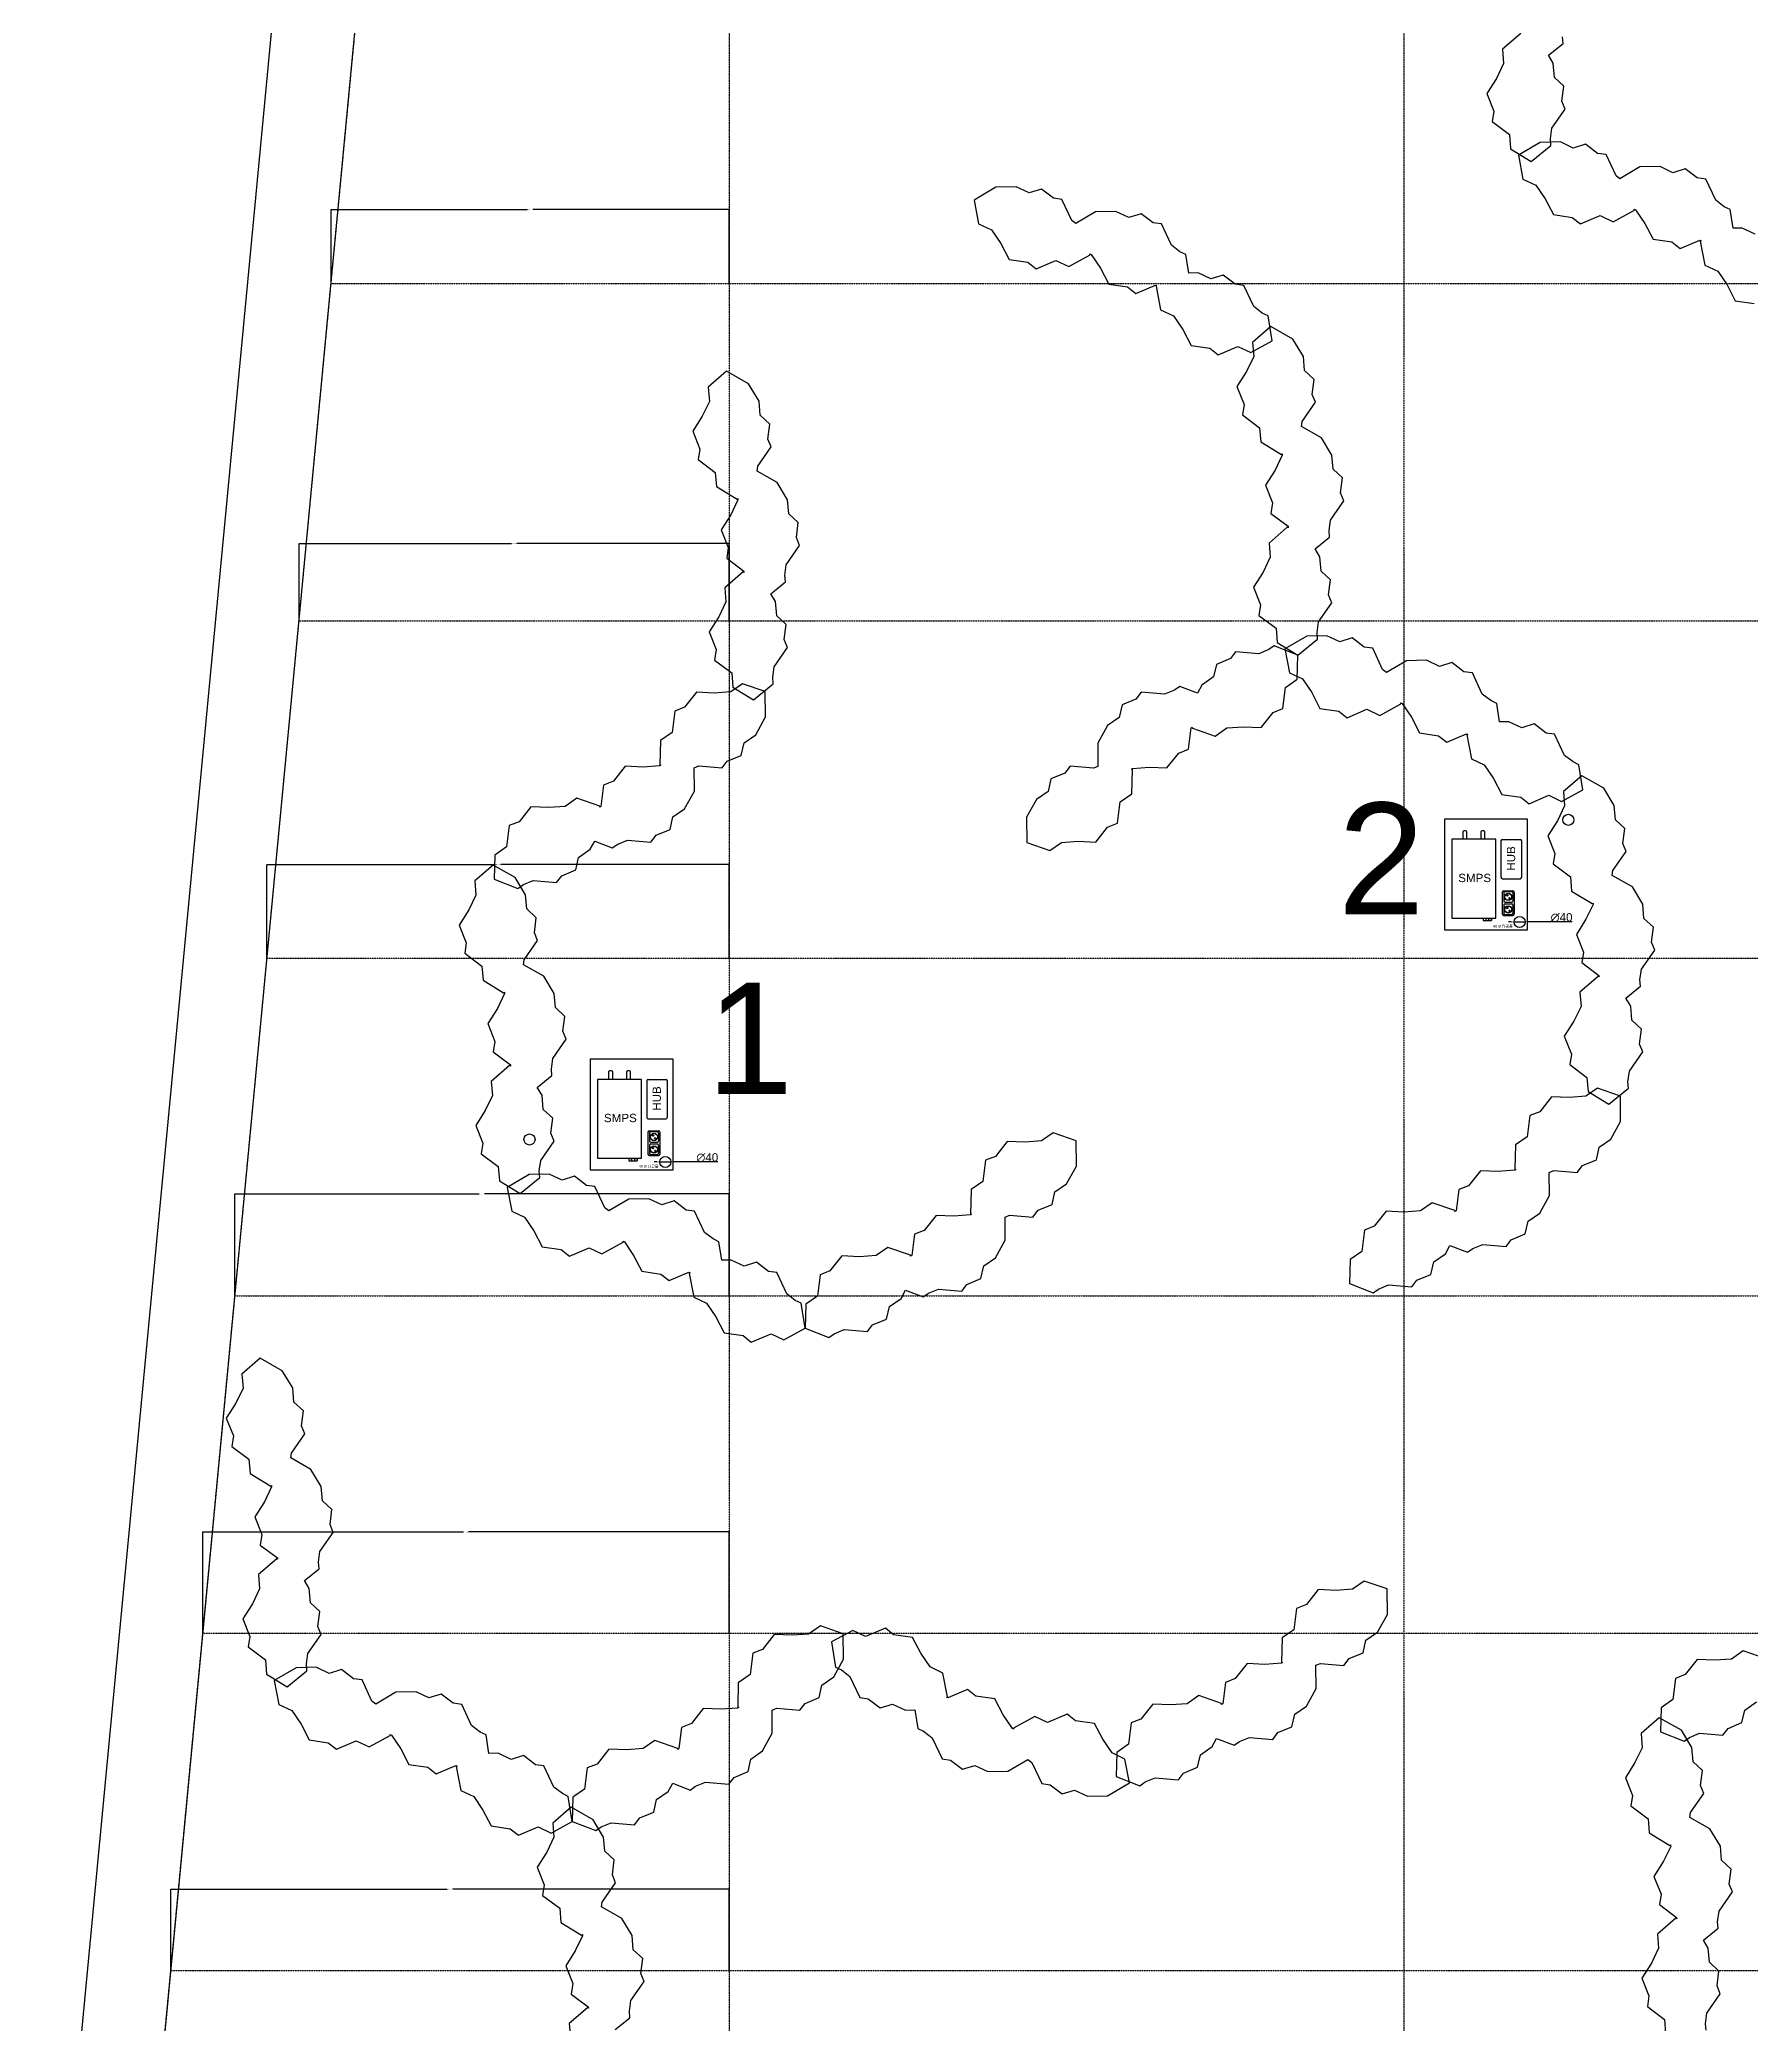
# Model space of a CAD drawing. Header units: millimetres. Extents: x -9372 to 300256, y -58520 to 166772.
# Drawn here: x 186 to 6375, y -38935 to -31759 of the extents above; entities that cross this region are included whole.
import ezdxf

# ---------------------------------------------------------------- set-up
doc = ezdxf.new("R2010")
doc.units = ezdxf.units.MM
doc.linetypes.add('HIDDEN2', pattern=[0.1875, 0.125, -0.0625])
for name, color, linetype in [('2-몰탈', 9, 'Continuous'), ('Power_06', 6, 'Continuous'), ('Power_07', 7, 'Continuous'), ('Power_08', 8, 'Continuous'), ('Power_12', 12, 'Continuous'), ('Power_24', 24, 'Continuous'), ('SMPS 박스', 7, 'Continuous'), ('원본-1층 평면도$0$200-EquipID-2d', 7, 'Continuous'), ('타공홀', 1, 'Continuous')]:
    doc.layers.add(name, color=color, linetype=linetype)
doc.styles.get("Standard").update_dxf_attribs({"font": 'ARIAL.TTF'})
doc.dimstyles.new('ARTware', dxfattribs={"dimtxt": 30, "dimasz": 10, "dimexe": 1.25, "dimexo": 10, "dimtad": 1, "dimtxsty": 'Standard', "dimcen": 2.5, "dimclrt": 1, "dimadec": 0, "dimazin": 0, "dimtfac": 1, "dimtmove": 0, "dimatfit": 3, "dimfxl": 1, "dimarcsym": 0})
doc.dimstyles.get("Standard").update_dxf_attribs({"dimtxt": 0.18, "dimasz": 0.18, "dimexe": 0.18, "dimexo": 0.0625, "dimgap": 0.09, "dimtad": 0, "dimtih": 1, "dimtoh": 1, "dimdec": 4, "dimzin": 0, "dimdsep": 46, "dimtxsty": 'Standard', "dimcen": 0.09, "dimadec": 0, "dimazin": 0, "dimtfac": 1, "dimtdec": 4, "dimtofl": 0, "dimtmove": 0, "dimatfit": 3, "dimfxl": 1, "dimtolj": 1, "dimtzin": 0, "dimarcsym": 0})

# ---------------------------------------------------------------- blocks, each defined once
blk = doc.blocks.new('*D6')
at = {"layer": 'Defpoints', "color": 0}
for p in [(-626.1, 14915.9), (-586.1, 14915.9)]:
    blk.add_point(p, dxfattribs=at)
at = {"layer": 'SMPS 박스', "color": 0, "lineweight": -2}
for p, q in [((-636.1, 14915.9), (-646.1, 14915.9)), ((-626.1, 14915.9), (-586.1, 14915.9)), ((-415.6, 14915.8), (-576.1, 14915.9))]:
    blk.add_line(p, q, dxfattribs=at)
at = {"layer": 'SMPS 박스', "color": 0}
for points in [[(-636.1, 14917.5), (-636.1, 14914.2), (-626.1, 14915.9)], [(-576.1, 14917.5), (-576.1, 14914.2), (-586.1, 14915.9)]]:
    blk.add_solid(points, dxfattribs=at)
at = {"layer": 'SMPS 박스', "color": 1, "insert": (-454.3, 14931.7), "char_height": 30, "attachment_point": 5, "rotation": 359.97452}
blk.add_mtext('∅40', dxfattribs=at)
blk = doc.blocks.new('바닥')
at = {"layer": '2-몰탈', "color": 1, "linetype": 'HIDDEN2', "ltscale": 3}
blk.add_line((220905.9, -24561.6), (222120.7, -11768.8), dxfattribs=at)
blk = doc.blocks.new('*D63')
at = {"layer": 'Defpoints', "color": 0, "ltscale": 0.5}
for p in [(89775.3, 22055.9), (89775.3, 21788.7), (91214.2, 21788.7)]:
    blk.add_point(p, dxfattribs=at)
at = {"layer": '원본-1층 평면도$0$200-EquipID-2d', "color": 0, "lineweight": -2, "ltscale": 0.5}
for p, q in [((89775.3, 21788.7), (89775.3, 22056.1)), ((89775.5, 22055.9), (90485.1, 22055.9)), ((91214, 22055.9), (90504.4, 22055.9)), ((91214.2, 21788.7), (91214.2, 22056.1))]:
    blk.add_line(p, q, dxfattribs=at)
at = {"layer": '원본-1층 평면도$0$200-EquipID-2d', "color": 0, "ltscale": 0.5}
for points in [[(89775.5, 22055.9), (89775.5, 22055.9), (89775.3, 22055.9)], [(91214, 22055.9), (91214, 22055.9), (91214.2, 22055.9)]]:
    blk.add_solid(points, dxfattribs=at)
at = {"layer": '원본-1층 평면도$0$200-EquipID-2d', "color": 0, "lineweight": 20, "ltscale": 0.5, "insert": (90494.8, 22055.9), "char_height": 3, "attachment_point": 5}
blk.add_mtext('\\A1;1438.9106', dxfattribs=at)
blk = doc.blocks.new('*D64')
at = {"layer": 'Defpoints', "color": 0, "ltscale": 0.5}
for p in [(89659.4, 20848.9), (89659.4, 20568.7), (91214.2, 20568.7)]:
    blk.add_point(p, dxfattribs=at)
at = {"layer": '원본-1층 평면도$0$200-EquipID-2d', "color": 0, "lineweight": -2, "ltscale": 0.5}
for p, q in [((89659.4, 20568.7), (89659.4, 20849)), ((89659.6, 20848.9), (90427.2, 20848.9)), ((91214, 20848.9), (90446.5, 20848.9)), ((91214.2, 20568.7), (91214.2, 20849))]:
    blk.add_line(p, q, dxfattribs=at)
at = {"layer": '원본-1층 평면도$0$200-EquipID-2d', "color": 0, "ltscale": 0.5}
for points in [[(89659.6, 20848.9), (89659.6, 20848.8), (89659.4, 20848.9)], [(91214, 20848.9), (91214, 20848.8), (91214.2, 20848.9)]]:
    blk.add_solid(points, dxfattribs=at)
at = {"layer": '원본-1층 평면도$0$200-EquipID-2d', "color": 0, "lineweight": 20, "ltscale": 0.5, "insert": (90436.8, 20848.9), "char_height": 3, "attachment_point": 5}
blk.add_mtext('\\A1;1554.7690', dxfattribs=at)
blk = doc.blocks.new('*D65')
at = {"layer": 'Defpoints', "color": 0, "ltscale": 0.5}
for p in [(89543.6, 19687.8), (89543.6, 19348.7), (91214.2, 19346.7)]:
    blk.add_point(p, dxfattribs=at)
at = {"layer": '원본-1층 평면도$0$200-EquipID-2d', "color": 0, "lineweight": -2, "ltscale": 0.5}
for p, q in [((89543.6, 19348.7), (89543.6, 19688)), ((89543.8, 19687.8), (90369.2, 19687.8)), ((91214, 19687.8), (90388.6, 19687.8)), ((91214.2, 19346.8), (91214.2, 19688))]:
    blk.add_line(p, q, dxfattribs=at)
at = {"layer": '원본-1층 평면도$0$200-EquipID-2d', "color": 0, "ltscale": 0.5}
for points in [[(89543.8, 19687.9), (89543.8, 19687.8), (89543.6, 19687.8)], [(91214, 19687.9), (91214, 19687.8), (91214.2, 19687.8)]]:
    blk.add_solid(points, dxfattribs=at)
at = {"layer": '원본-1층 평면도$0$200-EquipID-2d', "color": 0, "lineweight": 20, "ltscale": 0.5, "insert": (90378.9, 19687.8), "char_height": 3, "attachment_point": 5}
blk.add_mtext('\\A1;1670.6274', dxfattribs=at)
blk = doc.blocks.new('*D66')
at = {"layer": 'Defpoints', "color": 0, "ltscale": 0.5}
for p in [(91214.2, 18496.6), (89427.7, 18128.7), (91214.2, 18128.7)]:
    blk.add_point(p, dxfattribs=at)
at = {"layer": '원본-1층 평면도$0$200-EquipID-2d', "color": 0, "lineweight": -2, "ltscale": 0.5}
for p, q in [((89427.7, 18128.7), (89427.7, 18496.8)), ((89427.9, 18496.6), (90311.3, 18496.6)), ((91214, 18496.6), (90330.6, 18496.6)), ((91214.2, 18128.7), (91214.2, 18496.8))]:
    blk.add_line(p, q, dxfattribs=at)
at = {"layer": '원본-1층 평면도$0$200-EquipID-2d', "color": 0, "ltscale": 0.5}
for points in [[(89427.9, 18496.6), (89427.9, 18496.6), (89427.7, 18496.6)], [(91214, 18496.6), (91214, 18496.6), (91214.2, 18496.6)]]:
    blk.add_solid(points, dxfattribs=at)
at = {"layer": '원본-1층 평면도$0$200-EquipID-2d', "color": 0, "lineweight": 20, "ltscale": 0.5, "insert": (90321, 18496.6), "char_height": 3, "attachment_point": 5}
blk.add_mtext('\\A1;1786.4858', dxfattribs=at)
blk = doc.blocks.new('*D67')
at = {"layer": 'Defpoints', "color": 0, "ltscale": 0.5}
for p in [(89311.9, 17274.4), (89311.9, 16908.7), (91214.2, 16908.7)]:
    blk.add_point(p, dxfattribs=at)
at = {"layer": '원본-1층 평면도$0$200-EquipID-2d', "color": 0, "lineweight": -2, "ltscale": 0.5}
for p, q in [((89311.9, 16908.7), (89311.9, 17274.6)), ((89312.1, 17274.4), (90253.7, 17274.4)), ((91214, 17274.4), (90272.4, 17274.4)), ((91214.2, 16908.7), (91214.2, 17274.6))]:
    blk.add_line(p, q, dxfattribs=at)
at = {"layer": '원본-1층 평면도$0$200-EquipID-2d', "color": 0, "ltscale": 0.5}
for points in [[(89312.1, 17274.5), (89312.1, 17274.4), (89311.9, 17274.4)], [(91214, 17274.5), (91214, 17274.4), (91214.2, 17274.4)]]:
    blk.add_solid(points, dxfattribs=at)
at = {"layer": '원본-1층 평면도$0$200-EquipID-2d', "color": 0, "lineweight": 20, "ltscale": 0.5, "insert": (90263, 17274.4), "char_height": 3, "attachment_point": 5}
blk.add_mtext('\\A1;1902.3441', dxfattribs=at)
blk = doc.blocks.new('*D68')
at = {"layer": 'Defpoints', "color": 0, "ltscale": 0.5}
for p in [(89196, 15983.1), (89196, 15688.7), (91214.2, 15688.7)]:
    blk.add_point(p, dxfattribs=at)
at = {"layer": '원본-1층 평면도$0$200-EquipID-2d', "color": 0, "lineweight": -2, "ltscale": 0.5}
for p, q in [((89196, 15688.7), (89196, 15983.3)), ((89196.2, 15983.1), (90195.3, 15983.1)), ((91214, 15983.1), (90215, 15983.1)), ((91214.2, 15688.7), (91214.2, 15983.3))]:
    blk.add_line(p, q, dxfattribs=at)
at = {"layer": '원본-1층 평면도$0$200-EquipID-2d', "color": 0, "ltscale": 0.5}
for points in [[(89196.2, 15983.2), (89196.2, 15983.1), (89196, 15983.1)], [(91214, 15983.2), (91214, 15983.1), (91214.2, 15983.1)]]:
    blk.add_solid(points, dxfattribs=at)
at = {"layer": '원본-1층 평면도$0$200-EquipID-2d', "color": 0, "lineweight": 20, "ltscale": 0.5, "insert": (90205.1, 15983.1), "char_height": 3, "attachment_point": 5}
blk.add_mtext('\\A1;2018.2025', dxfattribs=at)
blk = doc.blocks.new('SMPS 박스')
at = {"layer": 'SMPS 박스'}
for p, q in [((-668.286, 15214.107), (-603.459, 15214.107)), ((-673.286, 15209.107), (-673.286, 15077.259)), ((-598.459, 15077.259), (-598.459, 15209.107)), ((-668.286, 15072.259), (-603.459, 15072.259)), ((-668.588, 15023.482), (-668.588, 14944.543)), ((-663.588, 15028.482), (-630.403, 15028.482)), ((-663.588, 15020.482), (-663.588, 14992.013)), ((-658.588, 15025.482), (-635.403, 15025.482)), ((-630.403, 15020.482), (-630.403, 14992.013)), ((-625.403, 15023.482), (-625.403, 14944.543)), ((-737.842, 14929.539), (-737.842, 14920.447)), ((-737.842, 14929.539), (-707.842, 14929.539)), ((-727.842, 14929.539), (-727.842, 14920.447)), ((-717.842, 14929.539), (-717.842, 14920.447)), ((-707.842, 14929.539), (-707.842, 14920.447)), ((-663.588, 14976.013), (-663.588, 14947.543)), ((-663.588, 14939.543), (-630.403, 14939.543)), ((-658.588, 14987.013), (-635.403, 14987.013)), ((-658.588, 14981.013), (-635.403, 14981.013)), ((-658.588, 14942.543), (-635.403, 14942.543)), ((-630.403, 14976.013), (-630.403, 14947.543)), ((-737.842, 14920.447), (-707.842, 14920.447))]:
    blk.add_line(p, q, dxfattribs=at)
for points in [[(-877.107, 15287.055), (-877.107, 14887.055), (-577.107, 14887.055), (-577.107, 15287.055)], [(-851.49, 15214.539), (-851.49, 14929.539), (-691.49, 14929.539), (-691.49, 15214.539)]]:
    blk.add_lwpolyline(points, close=True, dxfattribs=at)
for points in [[(-804.954, 15246.593), (-802.478, 15246.593, -0.41421356), (-797.478, 15241.593), (-797.478, 15214.539), (-809.954, 15214.539), (-809.954, 15241.593, -0.41421356)], [(-737.724, 15246.593, -0.41421356), (-732.724, 15241.593), (-732.724, 15214.539), (-745.2, 15214.539), (-745.2, 15241.593, -0.41421356), (-740.2, 15246.593)]]:
    blk.add_lwpolyline(points, format="xyb", close=True, dxfattribs=at)
for centre, radius in [((-646.995, 15006.247), 13.266), ((-646.995, 15006.247), 12.266), ((-650.719, 15011.255), 2.279), ((-642.593, 15001.46), 2.279), ((-646.995, 14961.162), 13.266), ((-646.995, 14961.162), 12.266), ((-650.719, 14966.17), 2.279), ((-642.593, 14956.375), 2.279)]:
    blk.add_circle(centre, radius, dxfattribs=at)
at = {"layer": 'SMPS 박스', "color": 5}
blk.add_circle((-606.083, 14915.866), 20, dxfattribs=at)
at = {"layer": 'SMPS 박스'}
for centre, start, end in [((-668.286, 15209.107), 90, 180), ((-603.459, 15209.107), 0, 90), ((-668.286, 15077.259), 180, 270), ((-603.459, 15077.259), 270, 0), ((-663.588, 15023.482), 90, 180), ((-658.588, 15020.482), 90, 180), ((-635.403, 15020.482), 0, 90), ((-630.403, 15023.482), 0, 90), ((-663.588, 14944.543), 180, 270), ((-658.588, 14992.013), 180, 270), ((-658.588, 14976.013), 90, 180), ((-658.588, 14947.543), 180, 270), ((-635.403, 14992.013), 270, 0), ((-635.403, 14976.013), 0, 90), ((-635.403, 14947.543), 270, 0), ((-630.403, 14944.543), 270, 0)]:
    blk.add_arc(centre, 5, start, end, dxfattribs=at)
at = {"layer": 'SMPS 박스', "insert": (-652.063, 15101.222), "char_height": 30, "width": 7.09247, "attachment_point": 1, "rotation": 90}
blk.add_mtext('HUB', dxfattribs=at)
at = {"layer": 'SMPS 박스', "attachment_point": 1}
for s, insert, char_height, width in [('SMPS', (-827.79, 15089.919), 30, 7.09247), ('L', (-733.529, 14926.015), 2.5, 7.09247), ('N', (-723.529, 14926.015), 2.5, 7.09247), ('FG', (-714.981, 14926.015), 2.5, 7.09247), ('{\\C5;40 \\fISOCPEUR|b0|i0|c0|p34;%%C\\fArial|b0|i0|c0|p34; \\fGulim|b0|i0|c129|p50;타공홀}', (-702.386, 14904.943), 10, 131.77072)]:
    blk.add_mtext(s, dxfattribs=dict(at, insert=insert, char_height=char_height, width=width))
at = {"layer": 'SMPS 박스'}
dim = blk.add_diameter_dim_2p(p1=(-626.083, 14915.875), p2=(-586.083, 14915.857), dimstyle='ARTware', dxfattribs=at)
dim.commit()
dim.dimension.update_dxf_attribs({"geometry": '*D6', "text_midpoint": (-454.277, 14915.798), "dimtype": 131})
blk = doc.blocks.new('마루바닥')
at = {"layer": '2-몰탈', "color": 1, "linetype": 'HIDDEN2', "ltscale": 3}
for p, q in [((91214.21663, 36693.39483), (91214.21663, 6364.01458)), ((93654.21663, 36693.39483), (93654.21663, 6190.46945)), ((89775.30599, 21788.6852), (120494.21663, 21788.6852)), ((89659.44762, 20568.6852), (121639.95628, 20568.6852)), ((89543.58925, 19348.6852), (120395.29751, 19348.6852)), ((89427.73088, 18128.6852), (119150.63875, 18128.6852)), ((89311.8725, 16908.6852), (107621.06807, 16908.6852)), ((89196.01413, 15688.6852), (106799.00119, 15688.6852))]:
    blk.add_line(p, q, dxfattribs=at)
at = {"layer": '원본-1층 평면도$0$200-EquipID-2d', "color": 8, "ltscale": 0.5}
blk.add_line((88721.791, 13868.31145), (89937.38974, 26668.6852), dxfattribs=at)
at = {"layer": '원본-1층 평면도$0$200-EquipID-2d', "color": 0, "lineweight": 25}
blk.add_line((89007.59073, 13704.56838), (90238.73949, 26668.6852), dxfattribs=at)
at = {"layer": '원본-1층 평면도$0$200-EquipID-2d', "color": 7, "lineweight": 20, "ltscale": 0.5}
for base, p1, p2, picture, middle in [((89775.30599, 22055.90931), (91214.21663, 21788.6852), (89775.30599, 21788.6852), '*D63', (90494.76131, 22055.90931)), ((89659.44762, 20848.85993), (91214.21663, 20568.6852), (89659.44762, 20568.6852), '*D64', (90436.83213, 20848.85993)), ((89543.58925, 19687.84624), (91214.21663, 19346.7291), (89543.58925, 19348.6852), '*D65', (90378.90294, 19687.84624)), ((91214.216632, 18496.601507), (89427.730876, 18128.685198), (91214.216632, 18128.685198), '*D66', (90320.973754, 18496.601507)), ((89311.8725, 17274.43792), (91214.21663, 16908.6852), (89311.8725, 16908.6852), '*D67', (90263.04457, 17274.43792)), ((89196.01413, 15983.12518), (91214.21663, 15688.6852), (89196.01413, 15688.6852), '*D68', (90205.11538, 15983.12518))]:
    dim = blk.add_linear_dim(base=base, p1=p1, p2=p2, dimstyle='Standard', override={"dimtxt": 3}, dxfattribs=at)
    dim.commit()
    dim.dimension.update_dxf_attribs({"geometry": picture, "text_midpoint": middle})

msp = doc.modelspace()

# ---------------------------------------------------------------- linework, layer by layer
at = {"layer": 'Power_06'}
for points in [[(5540.9, -31736.1), (5474.7, -31793.3), (5478.9, -31844.6), (5453, -31898.5), (5418.3, -31953.1), (5443.8, -32017.1), (5438.1, -32054.9), (5500, -32101.5), (5504.3, -32152.9), (5578.9, -32198.5), (5650.3, -32140.9), (5648.4, -32117.2), (5653.5, -32078.9), (5701.9, -32009.5), (5690.1, -31980.9), (5697.1, -31926.7), (5662.7, -31895.1), (5658.5, -31843.7), (5641.1, -31814.9), (5694, -31772.2), (5692, -31748.6)], [(6388.7, -32461.5), (6342.1, -32439.5), (6308.4, -32440.1), (6298, -32373.1), (6276.5, -32362.9), (6245.8, -32339.3), (6210, -32262.7), (6179.3, -32258.6), (6135.9, -32225.5), (6091.3, -32239.4), (6044.7, -32217.3), (5971.7, -32218.8), (5899.6, -32261.3), (5885.4, -32250.3), (5849.6, -32173.8), (5818.9, -32169.7), (5775.5, -32136.6), (5730.9, -32150.5), (5684.3, -32128.4), (5611.3, -32129.9), (5532.3, -32176.4), (5548.7, -32262.4), (5595.3, -32284.4), (5629, -32333.8), (5658.9, -32391.1), (5727.1, -32401.1), (5757, -32424.9), (5828.3, -32394.6), (5874.9, -32416.6), (5951.7, -32374.7), (5951.2, -32371.2), (5955.7, -32373.3), (5989.4, -32422.7), (6019.3, -32480.1), (6087.5, -32490), (6117.4, -32513.8), (6188.7, -32483.5), (6193.3, -32485.6), (6190.1, -32487.5), (6206.5, -32573.4), (6253.1, -32595.4), (6286.8, -32644.9), (6316.7, -32702.2), (6385, -32712.1)]]:
    msp.add_lwpolyline(points, dxfattribs=at)
at = {"layer": 'Power_07'}
for points in [[(4417.2, -32874.3), (4447, -32898.1), (4518.3, -32867.8), (4564.9, -32889.8), (4641.8, -32848), (4627.6, -32757.4), (4606.1, -32747.2), (4575.5, -32723.6), (4539.6, -32647), (4508.9, -32642.9), (4465.5, -32609.8), (4420.9, -32623.7), (4374.3, -32601.7), (4340.7, -32602.3), (4330.2, -32535.2), (4308.7, -32525.1), (4278, -32501.4), (4242.2, -32424.9), (4211.5, -32420.8), (4168.1, -32387.7), (4123.5, -32401.6), (4076.9, -32379.5), (4003.9, -32381), (3931.8, -32423.5), (3917.6, -32412.5), (3881.8, -32336), (3851.1, -32331.9), (3807.7, -32298.7), (3763.1, -32312.6), (3716.5, -32290.6), (3643.5, -32292.1), (3564.5, -32338.6), (3580.9, -32424.5), (3627.5, -32446.6), (3661.2, -32496), (3691.1, -32553.3), (3759.3, -32563.3), (3789.2, -32587), (3860.5, -32556.8), (3907.1, -32578.8), (3983.9, -32536.9), (3983.4, -32533.3), (3987.9, -32535.5), (4021.6, -32584.9), (4051.5, -32642.2), (4119.7, -32652.2), (4149.6, -32676), (4220.9, -32645.7), (4225.5, -32647.8), (4222.3, -32649.7), (4238.7, -32735.6), (4285.3, -32757.6), (4319, -32807), (4348.9, -32864.4)], [(4599.9, -33802.3), (4594.2, -33840.1), (4656.1, -33886.7), (4660.3, -33938.1), (4735, -33983.7), (4806.4, -33926.1), (4804.4, -33902.4), (4809.6, -33864.1), (4857.9, -33794.7), (4846.2, -33766.1), (4853.2, -33711.9), (4818.8, -33680.3), (4814.6, -33628.9), (4797.2, -33600.1), (4850, -33557.4), (4848.1, -33533.8), (4853.3, -33495.4), (4901.6, -33426.1), (4889.8, -33397.4), (4896.8, -33343.3), (4862.5, -33311.6), (4858.3, -33260.3), (4820.5, -33197.8), (4747.7, -33156.6), (4750.1, -33138.8), (4798.4, -33069.5), (4786.6, -33040.9), (4793.6, -32986.7), (4759.3, -32955.1), (4755.1, -32903.7), (4717.3, -32841.2), (4637.5, -32796.1), (4571.3, -32853.2), (4575.5, -32904.6), (4549.5, -32958.5), (4514.8, -33013), (4540.4, -33077.1), (4534.7, -33114.8), (4596.6, -33161.5), (4600.8, -33212.9), (4675.5, -33258.4), (4678.3, -33256.2), (4678.7, -33261.2), (4652.7, -33315), (4618, -33369.6), (4643.6, -33433.7), (4637.9, -33471.4), (4699.8, -33518.1), (4700.2, -33523.1), (4697, -33521.3), (4630.8, -33578.5), (4635, -33629.8), (4609.1, -33683.7), (4574.4, -33738.3)], [(5541.1, -34497.3), (5570.9, -34521.1), (5642.3, -34490.8), (5688.9, -34512.9), (5765.7, -34471), (5751.5, -34380.4), (5730, -34370.2), (5699.4, -34346.6), (5663.5, -34270.1), (5632.8, -34265.9), (5589.4, -34232.8), (5544.8, -34246.7), (5498.2, -34224.7), (5464.6, -34225.4), (5454.1, -34158.3), (5432.6, -34148.1), (5402, -34124.5), (5366.1, -34047.9), (5335.4, -34043.8), (5292, -34010.7), (5247.4, -34024.6), (5200.8, -34002.5), (5127.9, -34004), (5055.7, -34046.5), (5041.5, -34035.6), (5005.7, -33959), (4975, -33954.9), (4931.6, -33921.8), (4887, -33935.7), (4840.4, -33913.6), (4767.4, -33915.1), (4688.4, -33961.6), (4704.8, -34047.6), (4751.4, -34069.6), (4785.1, -34119), (4815, -34176.3), (4883.2, -34186.3), (4913.1, -34210.1), (4984.4, -34179.8), (5031, -34201.8), (5107.8, -34160), (5107.3, -34156.4), (5111.8, -34158.5), (5145.5, -34207.9), (5175.4, -34265.3), (5243.6, -34275.2), (5273.5, -34299), (5344.8, -34268.7), (5349.4, -34270.9), (5346.3, -34272.7), (5362.6, -34358.6), (5409.2, -34380.7), (5442.9, -34430.1), (5472.8, -34487.4)], [(4645.5, -34191.3), (4681, -34177.4), (4690.5, -34100.5), (4732.8, -34071.1), (4735, -33983.7), (4649.4, -33950.6), (4629.9, -33964.1), (4594.1, -33978.9), (4509.9, -33971.7), (4491, -33996.2), (4440.6, -34017.2), (4430.3, -34062.8), (4388, -34092.1), (4371.7, -34121.6), (4308.4, -34097.2), (4288.9, -34110.7), (4253, -34125.4), (4168.8, -34118.2), (4149.9, -34142.7), (4099.5, -34163.7), (4089.3, -34209.3), (4046.9, -34238.6), (4011.7, -34302.5), (4012.4, -34386.2), (3995.8, -34393.1), (3911.6, -34385.9), (3892.7, -34410.4), (3842.3, -34431.4), (3832.1, -34477), (3789.7, -34506.3), (3754.5, -34570.2), (3755.3, -34661.9), (3837.9, -34690.7), (3880.3, -34661.3), (3939.9, -34656.9), (4004.5, -34659.7), (4047.2, -34605.5), (4082.7, -34591.6), (4092.2, -34514.6), (4134.6, -34485.3), (4136.7, -34397.9), (4133.3, -34396.5), (4137.5, -34393.7), (4197.1, -34389.2), (4261.7, -34392), (4304.4, -34337.9), (4339.9, -34323.9), (4349.4, -34247), (4353.5, -34244.1), (4353.6, -34247.7), (4436.2, -34276.5), (4478.6, -34247.2), (4538.2, -34242.7), (4602.8, -34245.5)], [(5723.9, -35426.4), (5718.2, -35464.1), (5780.1, -35510.8), (5784.3, -35562.2), (5859, -35607.7), (5930.4, -35550.2), (5928.4, -35526.5), (5933.6, -35488.1), (5981.9, -35418.8), (5970.1, -35390.2), (5977.1, -35336), (5942.8, -35304.4), (5938.6, -35253), (5921.2, -35224.2), (5974, -35181.5), (5972.1, -35157.9), (5977.2, -35119.5), (6025.6, -35050.2), (6013.8, -35021.5), (6020.8, -34967.4), (5986.5, -34935.7), (5982.2, -34884.3), (5944.5, -34821.9), (5871.6, -34780.7), (5874, -34762.9), (5922.4, -34693.6), (5910.6, -34664.9), (5917.6, -34610.8), (5883.3, -34579.1), (5879, -34527.8), (5841.3, -34465.3), (5761.5, -34420.1), (5695.3, -34477.3), (5699.5, -34528.7), (5673.5, -34582.5), (5638.8, -34637.1), (5664.3, -34701.2), (5658.7, -34738.9), (5720.6, -34785.6), (5724.8, -34836.9), (5799.4, -34882.5), (5802.3, -34880.2), (5802.7, -34885.3), (5776.7, -34939.1), (5742, -34993.7), (5767.5, -35057.8), (5761.9, -35095.5), (5823.8, -35142.1), (5824.2, -35147.2), (5821, -35145.4), (5754.8, -35202.5), (5759, -35253.9), (5733.1, -35307.8), (5698.4, -35362.3)], [(5011.1, -36049), (4975.6, -36062.9), (4966.2, -36139.9), (4923.8, -36169.2), (4921.6, -36256.6), (5007.2, -36289.7), (5026.7, -36276.2), (5062.5, -36261.4), (5146.7, -36268.6), (5165.7, -36244.1), (5216, -36223.1), (5226.3, -36177.5), (5268.7, -36148.2), (5284.9, -36118.7), (5348.3, -36143.2), (5367.8, -36129.7), (5403.6, -36114.9), (5487.8, -36122.1), (5506.7, -36097.6), (5557.1, -36076.6), (5567.4, -36031), (5609.7, -36001.7), (5644.9, -35937.8), (5644.2, -35854.1), (5660.8, -35847.3), (5745, -35854.5), (5763.9, -35829.9), (5814.3, -35808.9), (5824.6, -35763.4), (5867, -35734), (5902.2, -35670.1), (5901.4, -35578.4), (5818.8, -35549.6), (5776.4, -35579), (5716.8, -35583.4), (5652.1, -35580.7), (5609.4, -35634.8), (5573.9, -35648.7), (5564.5, -35725.7), (5522.1, -35755), (5519.9, -35842.5), (5523.3, -35843.8), (5519.2, -35846.6), (5459.5, -35851.1), (5394.9, -35848.3), (5352.2, -35902.5), (5316.7, -35916.4), (5307.2, -35993.3), (5303.1, -35996.2), (5303.1, -35992.6), (5220.5, -35963.8), (5178.1, -35993.2), (5118.5, -35997.6), (5053.9, -35994.8)]]:
    msp.add_lwpolyline(points, close=True, dxfattribs=at)
at = {"layer": 'Power_08'}
for points in [[(945.9, -37532.6), (940.3, -37570.3), (1002.2, -37616.9), (1006.4, -37668.3), (1081, -37713.9), (1152.4, -37656.3), (1150.5, -37632.7), (1155.6, -37594.3), (1204, -37525), (1192.2, -37496.3), (1199.2, -37442.2), (1164.9, -37410.5), (1160.6, -37359.1), (1143.2, -37330.3), (1196.1, -37287.7), (1194.1, -37264), (1199.3, -37225.7), (1247.6, -37156.3), (1235.9, -37127.7), (1242.9, -37073.5), (1208.5, -37041.9), (1204.3, -36990.5), (1166.6, -36928.1), (1093.7, -36886.8), (1096.1, -36869.1), (1144.4, -36799.7), (1132.7, -36771.1), (1139.7, -36717), (1105.3, -36685.3), (1101.1, -36633.9), (1063.4, -36571.5), (983.5, -36526.3), (917.3, -36583.5), (921.5, -36634.8), (895.6, -36688.7), (860.9, -36743.3), (886.4, -36807.3), (880.7, -36845.1), (942.6, -36891.7), (946.8, -36943.1), (1021.5, -36988.7), (1024.3, -36986.4), (1024.7, -36991.4), (998.8, -37045.3), (964.1, -37099.9), (989.6, -37163.9), (983.9, -37201.7), (1045.8, -37248.3), (1046.2, -37253.3), (1043.1, -37251.5), (976.9, -37308.7), (981.1, -37360.1), (955.1, -37413.9), (920.4, -37468.5)], [(4167.6, -37831.3), (4132.1, -37845.2), (4122.7, -37922.2), (4080.3, -37951.5), (4078.1, -38039), (4163.7, -38072), (4183.2, -38058.5), (4219, -38043.8), (4303.2, -38051), (4322.1, -38026.4), (4372.5, -38005.4), (4382.8, -37959.9), (4425.2, -37930.5), (4441.4, -37901), (4504.8, -37925.5), (4524.3, -37912), (4560.1, -37897.2), (4644.3, -37904.4), (4663.2, -37879.9), (4713.6, -37858.9), (4723.9, -37813.4), (4766.2, -37784), (4801.4, -37720.1), (4800.7, -37636.4), (4817.3, -37629.6), (4901.5, -37636.8), (4920.4, -37612.3), (4970.8, -37591.3), (4981.1, -37545.7), (5023.5, -37516.3), (5058.7, -37452.4), (5057.9, -37360.7), (4975.3, -37332), (4932.9, -37361.3), (4873.2, -37365.7), (4808.6, -37363), (4765.9, -37417.1), (4730.4, -37431.1), (4721, -37508), (4678.6, -37537.3), (4676.4, -37624.8), (4679.8, -37626.1), (4675.7, -37629), (4616, -37633.4), (4551.4, -37630.6), (4508.7, -37684.8), (4473.2, -37698.7), (4463.7, -37775.7), (4459.6, -37778.5), (4459.6, -37774.9), (4377, -37746.1), (4334.6, -37775.5), (4275, -37779.9), (4210.4, -37777.2)], [(2201.2, -37993.6), (2165.7, -38007.5), (2156.2, -38084.4), (2113.8, -38113.8), (2111.7, -38201.2), (2197.2, -38234.3), (2216.7, -38220.8), (2252.6, -38206), (2336.8, -38213.2), (2355.7, -38188.7), (2406.1, -38167.7), (2416.3, -38122.1), (2458.7, -38092.8), (2475, -38063.3), (2538.3, -38087.7), (2557.8, -38074.2), (2593.6, -38059.5), (2677.9, -38066.7), (2696.8, -38042.2), (2747.2, -38021.2), (2757.4, -37975.6), (2799.8, -37946.3), (2835, -37882.4), (2834.3, -37798.7), (2850.9, -37791.8), (2935.1, -37799), (2954, -37774.5), (3004.4, -37753.5), (3014.6, -37708), (3057, -37678.6), (3092.2, -37614.7), (3091.4, -37523), (3008.8, -37494.2), (2966.4, -37523.6), (2906.8, -37528), (2842.2, -37525.2), (2799.5, -37579.4), (2764, -37593.3), (2754.5, -37670.3), (2712.1, -37699.6), (2710, -37787.1), (2713.4, -37788.4), (2709.2, -37791.2), (2649.6, -37795.7), (2585, -37792.9), (2542.3, -37847), (2506.7, -37861), (2497.3, -37937.9), (2493.2, -37940.8), (2493.1, -37937.2), (2410.5, -37908.4), (2368.1, -37937.7), (2308.5, -37942.2), (2243.9, -37939.4)], [(3273.6, -37526), (3243.8, -37502.2), (3172.4, -37532.5), (3125.8, -37510.5), (3049, -37552.3), (3063.2, -37642.9), (3084.7, -37653.1), (3115.3, -37676.7), (3151.2, -37753.3), (3181.9, -37757.4), (3225.3, -37790.5), (3269.9, -37776.6), (3316.5, -37798.7), (3350.1, -37798), (3360.6, -37865.1), (3382.1, -37875.2), (3412.7, -37898.9), (3448.6, -37975.4), (3479.3, -37979.5), (3522.7, -38012.7), (3567.3, -37998.7), (3613.9, -38020.8), (3686.8, -38019.3), (3759, -37976.8), (3773.2, -37987.8), (3809, -38064.3), (3839.7, -38068.4), (3883.1, -38101.6), (3927.7, -38087.7), (3974.3, -38109.7), (4047.3, -38108.2), (4126.3, -38061.7), (4109.9, -37975.8), (4063.3, -37953.7), (4029.6, -37904.3), (3999.7, -37847), (3931.5, -37837), (3901.6, -37813.3), (3830.3, -37843.6), (3783.7, -37821.5), (3706.9, -37863.4), (3707.4, -37867), (3702.9, -37864.8), (3669.2, -37815.4), (3639.3, -37758.1), (3571.1, -37748.1), (3541.2, -37724.3), (3469.9, -37754.6), (3465.3, -37752.5), (3468.4, -37750.6), (3452.1, -37664.7), (3405.5, -37642.7), (3371.8, -37593.3), (3341.9, -37535.9)], [(1887.1, -38227.6), (1916.9, -38251.4), (1988.3, -38221.1), (2034.9, -38243.1), (2111.7, -38201.2), (2097.5, -38110.6), (2076.1, -38100.5), (2045.4, -38076.8), (2009.5, -38000.3), (1978.8, -37996.2), (1935.4, -37963), (1890.9, -37976.9), (1844.3, -37954.9), (1810.6, -37955.6), (1800.1, -37888.5), (1778.6, -37878.4), (1748, -37854.7), (1712.1, -37778.2), (1681.4, -37774), (1638, -37740.9), (1593.4, -37754.8), (1546.8, -37732.8), (1473.9, -37734.3), (1401.8, -37776.7), (1387.6, -37765.8), (1351.7, -37689.2), (1321, -37685.1), (1277.6, -37652), (1233, -37665.9), (1186.4, -37643.9), (1113.5, -37645.3), (1034.4, -37691.9), (1050.8, -37777.8), (1097.4, -37799.8), (1131.1, -37849.3), (1161, -37906.6), (1229.2, -37916.5), (1259.1, -37940.3), (1330.4, -37910), (1377, -37932), (1453.8, -37890.2), (1453.3, -37886.6), (1457.8, -37888.8), (1491.5, -37938.2), (1521.4, -37995.5), (1589.7, -38005.4), (1619.5, -38029.2), (1690.8, -37998.9), (1695.4, -38001.1), (1692.3, -38002.9), (1708.7, -38088.8), (1755.3, -38110.9), (1788.9, -38160.3), (1818.8, -38217.6)]]:
    msp.add_lwpolyline(points, close=True, dxfattribs=at)
msp.add_lwpolyline([(2267.2, -38953.9), (2320, -38911.2), (2318.1, -38887.6), (2323.2, -38849.2), (2371.6, -38779.9), (2359.8, -38751.2), (2366.8, -38697.1), (2332.5, -38665.4), (2328.2, -38614), (2290.5, -38551.6), (2217.6, -38510.4), (2220, -38492.6), (2268.4, -38423.3), (2256.6, -38394.6), (2263.6, -38340.5), (2229.3, -38308.8), (2225, -38257.5), (2187.3, -38195), (2107.5, -38149.9), (2041.2, -38207), (2045.5, -38258.4), (2019.5, -38312.2), (1984.8, -38366.8), (2010.3, -38430.9), (2004.6, -38468.6), (2066.6, -38515.3), (2070.8, -38566.6), (2145.4, -38612.2), (2148.3, -38610), (2148.7, -38615), (2122.7, -38668.8), (2088, -38723.4), (2113.5, -38787.5), (2107.8, -38825.2), (2169.8, -38871.8), (2170.2, -38876.9), (2167, -38875.1), (2100.8, -38932.2), (2105, -38983.6)], dxfattribs=at)
at = {"layer": 'Power_12'}
for points in [[(6427.7, -37613.5), (6345.1, -37584.7), (6302.7, -37614.1), (6243.1, -37618.5), (6178.5, -37615.7), (6135.7, -37669.9), (6100.2, -37683.8), (6090.8, -37760.8), (6048.4, -37790.1), (6046.2, -37877.6), (6131.8, -37910.6), (6151.3, -37897.1), (6187.1, -37882.4), (6271.3, -37889.6), (6290.3, -37865), (6340.6, -37844), (6350.9, -37798.5), (6393.3, -37769.1)], [(6210.9, -38956.2), (6209, -38932.6), (6214.1, -38894.2), (6262.5, -38824.8), (6250.7, -38796.2), (6257.7, -38742.1), (6223.3, -38710.4), (6219.1, -38659), (6201.7, -38630.2), (6254.6, -38587.6), (6252.6, -38563.9), (6257.8, -38525.5), (6306.1, -38456.2), (6294.3, -38427.6), (6301.3, -38373.4), (6267, -38341.8), (6262.8, -38290.4), (6225, -38227.9), (6152.2, -38186.7), (6154.6, -38169), (6202.9, -38099.6), (6191.1, -38071), (6198.1, -38016.8), (6163.8, -37985.2), (6159.6, -37933.8), (6121.8, -37871.4), (6042, -37826.2), (5975.8, -37883.3), (5980, -37934.7), (5954, -37988.6), (5919.4, -38043.1), (5944.9, -38107.2), (5939.2, -38145), (6001.1, -38191.6), (6005.3, -38243), (6080, -38288.6), (6082.8, -38286.3), (6083.2, -38291.3), (6057.2, -38345.2), (6022.6, -38399.7), (6048.1, -38463.8), (6042.4, -38501.5), (6104.3, -38548.2), (6104.7, -38553.2), (6101.6, -38551.4), (6035.3, -38608.6), (6039.6, -38659.9), (6013.6, -38713.8), (5978.9, -38768.4), (6004.4, -38832.4), (5998.7, -38870.2), (6060.7, -38916.8), (6064.9, -38968.2)]]:
    msp.add_lwpolyline(points, dxfattribs=at)
at = {"layer": 'Power_24'}
for points in [[(2632.1, -33963.9), (2626.4, -34001.7), (2688.3, -34048.3), (2692.6, -34099.7), (2767.2, -34145.3), (2838.6, -34087.7), (2836.7, -34064), (2841.8, -34025.7), (2890.2, -33956.3), (2878.4, -33927.7), (2885.4, -33873.5), (2851, -33841.9), (2846.8, -33790.5), (2829.4, -33761.7), (2882.3, -33719.1), (2880.3, -33695.4), (2885.5, -33657), (2933.8, -33587.7), (2922, -33559), (2929, -33504.9), (2894.7, -33473.2), (2890.5, -33421.9), (2852.7, -33359.4), (2779.9, -33318.2), (2782.3, -33300.4), (2830.6, -33231.1), (2818.8, -33202.5), (2825.8, -33148.3), (2791.5, -33116.7), (2787.3, -33065.3), (2749.5, -33002.8), (2669.7, -32957.7), (2603.5, -33014.8), (2607.7, -33066.2), (2581.7, -33120.1), (2547.1, -33174.6), (2572.6, -33238.7), (2566.9, -33276.4), (2628.8, -33323.1), (2633, -33374.5), (2707.7, -33420), (2710.5, -33417.8), (2710.9, -33422.8), (2684.9, -33476.6), (2650.3, -33531.2), (2675.8, -33595.3), (2670.1, -33633), (2732, -33679.7), (2732.4, -33684.7), (2729.3, -33682.9), (2663, -33740.1), (2667.3, -33791.4), (2641.3, -33845.3), (2606.6, -33899.9)], [(1919.4, -34586.5), (1883.8, -34600.5), (1874.4, -34677.4), (1832, -34706.7), (1829.9, -34794.2), (1915.4, -34827.2), (1934.9, -34813.7), (1970.7, -34799), (2055, -34806.2), (2073.9, -34781.7), (2124.3, -34760.6), (2134.5, -34715.1), (2176.9, -34685.7), (2193.2, -34656.2), (2256.5, -34680.7), (2276, -34667.2), (2311.8, -34652.5), (2396.1, -34659.7), (2415, -34635.1), (2465.4, -34614.1), (2475.6, -34568.6), (2518, -34539.2), (2553.2, -34475.3), (2552.5, -34391.6), (2569, -34384.8), (2653.3, -34392), (2672.2, -34367.5), (2722.6, -34346.5), (2732.8, -34300.9), (2775.2, -34271.6), (2810.4, -34207.6), (2809.6, -34115.9), (2727, -34087.2), (2684.6, -34116.5), (2625, -34120.9), (2560.4, -34118.2), (2517.7, -34172.3), (2482.1, -34186.3), (2472.7, -34263.2), (2430.3, -34292.5), (2428.2, -34380), (2431.5, -34381.3), (2427.4, -34384.2), (2367.8, -34388.6), (2303.2, -34385.9), (2260.4, -34440), (2224.9, -34453.9), (2215.5, -34530.9), (2211.3, -34533.7), (2211.3, -34530.1), (2128.7, -34501.3), (2086.3, -34530.7), (2026.7, -34535.1), (1962.1, -34532.4)], [(1788.1, -35749.1), (1782.4, -35786.8), (1844.3, -35833.4), (1848.5, -35884.8), (1923.2, -35930.4), (1994.5, -35872.8), (1992.6, -35849.2), (1997.7, -35810.8), (2046.1, -35741.5), (2034.3, -35712.8), (2041.3, -35658.7), (2007, -35627), (2002.8, -35575.6), (1985.3, -35546.8), (2038.2, -35504.2), (2036.3, -35480.5), (2041.4, -35442.2), (2089.8, -35372.8), (2078, -35344.2), (2085, -35290), (2050.6, -35258.4), (2046.4, -35207), (2008.7, -35144.6), (1935.8, -35103.3), (1938.2, -35085.6), (1986.6, -35016.2), (1974.8, -34987.6), (1981.8, -34933.4), (1947.4, -34901.8), (1943.2, -34850.4), (1905.5, -34788), (1825.6, -34742.8), (1759.4, -34800), (1763.6, -34851.3), (1737.7, -34905.2), (1703, -34959.8), (1728.5, -35023.8), (1722.8, -35061.6), (1784.7, -35108.2), (1789, -35159.6), (1863.6, -35205.2), (1866.4, -35202.9), (1866.8, -35207.9), (1840.9, -35261.8), (1806.2, -35316.3), (1831.7, -35380.4), (1826, -35418.2), (1887.9, -35464.8), (1888.3, -35469.8), (1885.2, -35468), (1819, -35525.2), (1823.2, -35576.6), (1797.2, -35630.4), (1762.5, -35685)], [(3043.2, -36210.5), (3007.7, -36224.4), (2998.2, -36301.4), (2955.8, -36330.7), (2953.7, -36418.1), (3039.3, -36451.2), (3058.8, -36437.7), (3094.6, -36422.9), (3178.8, -36430.1), (3197.7, -36405.6), (3248.1, -36384.6), (3258.3, -36339), (3300.7, -36309.7), (3317, -36280.2), (3380.3, -36304.7), (3399.8, -36291.2), (3435.6, -36276.4), (3519.9, -36283.6), (3538.8, -36259.1), (3589.2, -36238.1), (3599.4, -36192.5), (3641.8, -36163.2), (3677, -36099.3), (3676.3, -36015.6), (3692.9, -36008.8), (3777.1, -36016), (3796, -35991.4), (3846.4, -35970.4), (3856.6, -35924.9), (3899, -35895.5), (3934.2, -35831.6), (3933.4, -35739.9), (3850.8, -35711.1), (3808.4, -35740.5), (3748.8, -35744.9), (3684.2, -35742.2), (3641.5, -35796.3), (3606, -35810.2), (3596.5, -35887.2), (3554.1, -35916.5), (3552, -36004), (3555.4, -36005.3), (3551.2, -36008.1), (3491.6, -36012.6), (3427, -36009.8), (3384.3, -36064), (3348.7, -36077.9), (3339.3, -36154.8), (3335.2, -36157.7), (3335.1, -36154.1), (3252.5, -36125.3), (3210.1, -36154.7), (3150.5, -36159.1), (3085.9, -36156.3)], [(2729.2, -36444.1), (2759, -36467.8), (2830.4, -36437.5), (2877, -36459.6), (2953.8, -36417.7), (2939.6, -36327.1), (2918.2, -36317), (2887.5, -36293.3), (2851.6, -36216.8), (2820.9, -36212.7), (2777.6, -36179.5), (2733, -36193.4), (2686.4, -36171.4), (2652.7, -36172.1), (2642.2, -36105), (2620.8, -36094.8), (2590.1, -36071.2), (2554.2, -35994.7), (2523.5, -35990.5), (2480.1, -35957.4), (2435.5, -35971.3), (2388.9, -35949.3), (2316, -35950.7), (2243.9, -35993.2), (2229.7, -35982.3), (2193.8, -35905.7), (2163.1, -35901.6), (2119.7, -35868.5), (2075.1, -35882.4), (2028.5, -35860.4), (1955.6, -35861.8), (1876.6, -35908.4), (1892.9, -35994.3), (1939.5, -36016.3), (1973.2, -36065.7), (2003.1, -36123.1), (2071.4, -36133), (2101.2, -36156.8), (2172.6, -36126.5), (2219.2, -36148.5), (2296, -36106.7), (2295.4, -36103.1), (2300, -36105.2), (2333.6, -36154.7), (2363.5, -36212), (2431.8, -36221.9), (2461.6, -36245.7), (2533, -36215.4), (2537.5, -36217.6), (2534.4, -36219.4), (2550.8, -36305.3), (2597.4, -36327.4), (2631, -36376.8), (2661, -36434.1)]]:
    msp.add_lwpolyline(points, close=True, dxfattribs=at)
at = {"layer": '타공홀', "color": 1}
for centre in [(5713.1, -34579.5), (5713.1, -34579.5), (1957.1, -35735.3), (1957.1, -35735.3)]:
    msp.add_circle(centre, 20, dxfattribs=at)

# ---------------------------------------------------------------- block references
for name, p in [('마루바닥', (-88535.6, -54428.9)), ('바닥', (-220421, -16027.3)), ('SMPS 박스', (6142.8, -49864.5)), ('SMPS 박스', (3054.1, -50732.5))]:
    msp.add_blockref(name, p)

# ---------------------------------------------------------------- texts
for s, p in [('2', (4880, -34921.3)), ('1', (2597.3, -35571.4))]:
    msp.add_text(s, height=403.7).set_placement(p)

doc.saveas('drawing.dxf')
